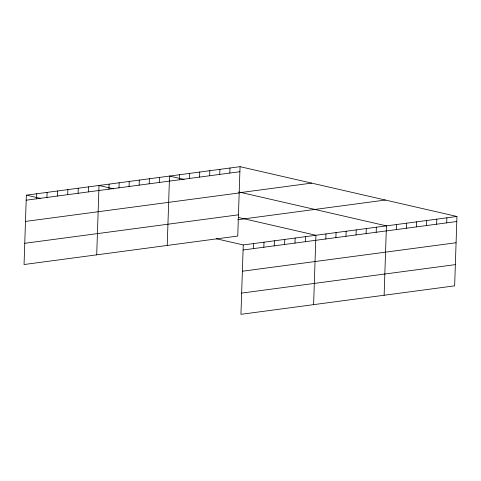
<?xml version="1.0" encoding="UTF-8"?>
<svg xmlns="http://www.w3.org/2000/svg" width="481" height="481" viewBox="0 0 481 481"><rect width="100%" height="100%" fill="white"/><g stroke="black" fill="none" stroke-linecap="round" stroke-linejoin="round"><path stroke-width="0.72" d="M26.353 195.148L24.05 264.526L237.752 236.051L240.055 166.673L26.353 195.148L40.23 198.334M36.562 198.815L36.73 193.765M46.946 197.432L47.108 192.382M57.323 196.05L57.492 190.999M67.701 194.667L67.869 189.616M78.084 193.284L78.253 188.233M88.462 191.901L88.63 186.85M96.711 254.846L99.008 185.468L113.618 188.823M108.916 189.171L109.085 184.127M118.993 187.83L119.156 182.786M129.064 186.49L129.233 181.439M139.141 185.143L139.31 180.098M149.212 183.802L149.381 178.758M159.289 182.461L159.458 177.417M167.232 245.448L169.528 176.07L184.139 179.425M179.437 179.774L179.605 174.729M189.514 178.433L189.682 173.388M199.585 177.092L199.753 172.042M209.662 175.745L209.83 170.701M219.739 174.405L219.901 169.36M229.81 173.064L229.978 168.019M216.228 238.744L243.248 244.949L240.945 314.327L454.647 285.852L456.95 216.474L240.055 166.673M253.463 248.611L253.631 243.566M263.841 247.228L264.009 242.183M274.218 245.845L274.386 240.801M284.602 244.462L284.77 239.418M294.979 243.079L295.148 238.035M305.363 241.696L305.525 236.652M313.606 304.641L315.909 235.269L238.66 217.532M325.817 238.973L325.98 233.928M335.888 237.632L336.057 232.582M345.965 236.285L346.134 231.241M356.036 234.944L356.205 229.9M366.113 233.604L366.281 228.559M376.184 232.263L376.352 227.212M384.127 295.244L386.429 225.872L238.919 192.003M396.338 229.575L396.5 224.531M406.409 228.234L406.577 223.19M416.486 226.888L416.654 221.843M426.557 225.547L426.725 220.502M436.634 224.206L436.802 219.162M446.711 222.865L446.873 217.815M26.184 200.198L239.887 171.723M238.949 192.791L311.628 183.111M25.481 221.422L239.183 192.947M24.753 243.296L238.456 214.821M237.656 219.727L385.371 200.042M243.248 244.949L456.95 216.474M243.079 249.994L456.782 221.519M242.376 271.224L456.078 242.749M241.654 293.097L455.351 264.622"/></g></svg>
